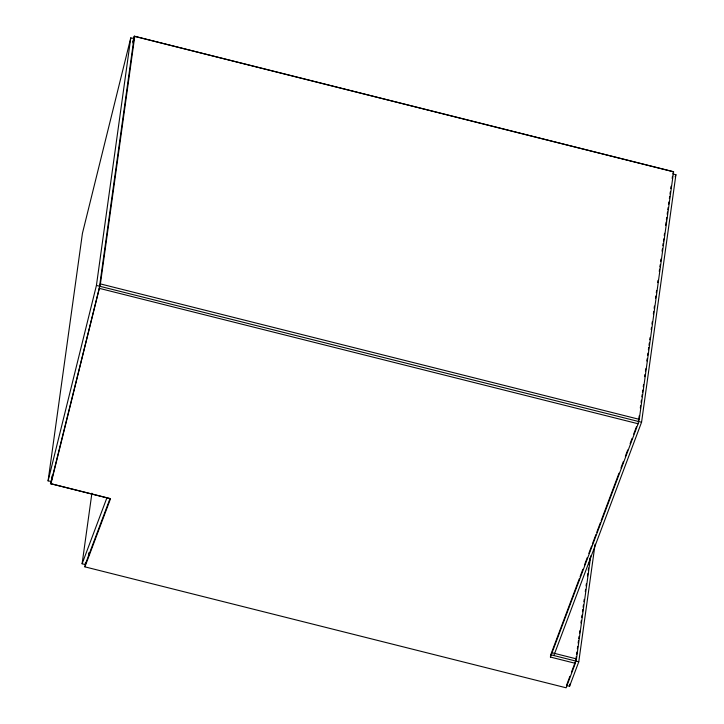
<?xml version="1.0" encoding="UTF-8"?>
<svg xmlns="http://www.w3.org/2000/svg" width="724" height="724" viewBox="0 0 724 724"><rect width="100%" height="100%" fill="white"/><g stroke="black" fill="none" stroke-linecap="round" stroke-linejoin="round"><path stroke-width="1.09" d="M134.745 36.372L100.401 283.908L51.259 481.478L48.092 480.872L82.436 233.336L130.773 37.901L133.94 38.499L134.745 36.372L673.591 171.805L639.247 419.341L638.45 421.468M91.903 493.198L82.111 563.761L85.233 564.548L110.039 498.546L50.463 483.605L50.771 481.36M576.277 656.541L575.336 663.329L566.132 687.8L84.907 566.847L110.51 498.755L50.942 483.777L52.038 475.876M48.092 480.872L96.428 285.428L130.773 37.901M50.942 483.777L99.279 288.333L134.266 36.2L673.112 171.633M84.907 566.847L85.523 562.412M88.428 556.041L88.898 552.674M575.336 663.329L550.421 657.066L550.738 654.758L579.309 578.757M569.906 676.316L566.458 685.501L569.571 686.28L569.879 684.044M576.585 654.306L576.901 652.062M577.363 648.704L577.68 646.46M578.141 643.102L578.458 640.867M578.766 638.622L579.073 636.387M579.544 633.02L579.852 630.785M580.938 622.939L581.254 620.703M581.716 617.346L582.033 615.101M582.494 611.744L582.802 609.499M583.119 607.264L583.426 605.02M583.897 601.662L584.205 599.418M585.291 591.58L585.607 589.345M586.069 585.978L586.377 583.743M587.472 575.897L587.779 573.661M588.25 570.304L588.558 568.059M589.019 564.702L589.336 562.457M589.644 560.222L589.951 557.978M571.435 672.243L576.458 658.894L590.757 555.851M569.571 686.28L578.775 661.808L595.092 544.204M550.421 657.066L638.125 423.766L639.22 415.866M640.315 408.028L640.622 405.784M641.084 402.426L641.401 400.182M641.862 396.824L642.179 394.589M642.487 392.345L642.794 390.1M643.265 386.743L643.573 384.507M644.659 376.661L644.975 374.426M645.437 371.068L645.754 368.824M646.84 360.986L647.147 358.742M647.618 355.384L647.926 353.14M648.396 349.783L648.704 347.547M649.012 345.303L649.328 343.058M649.79 339.701L650.107 337.465M651.193 329.619L651.5 327.384M651.971 324.026L652.279 321.782M653.365 313.945L653.682 311.7M654.143 308.343L654.451 306.098M655.546 298.261L655.854 296.016M656.315 292.659L656.632 290.424M657.718 282.577L658.026 280.342M659.274 271.382L659.582 269.138M659.89 266.903L660.207 264.658M660.668 261.301L660.985 259.056M662.071 251.219L662.379 248.975M662.849 245.617L663.157 243.382M663.465 241.137L663.781 238.902M664.243 235.535L664.56 233.3M665.646 225.454L666.107 222.096M666.424 219.861L666.732 217.616M667.202 214.259L667.51 212.014M667.818 209.779L668.134 207.535M668.596 204.177L668.913 201.933M669.374 198.575L669.682 196.34M669.999 194.095L670.306 191.86M670.777 188.493L671.085 186.258M672.171 178.412L672.487 176.176M553.851 655.546L641.564 422.246L675.908 174.719L672.795 173.932M132.908 41.693L134.266 36.2M132.854 42.897L133.94 38.499M50.463 483.605L51.259 481.478M82.111 563.761L106.926 497.759M673.058 173.226L673.591 171.805M675.112 176.828L675.908 174.719M580.105 576.648L582.883 569.254M584.476 565.037L587.255 557.643M588.838 553.417L591.617 546.032M592.413 543.923L595.979 534.421M596.775 532.312L600.35 522.809M601.137 520.692L619.002 473.188M620.984 467.912L623.364 461.577M625.346 456.301L627.726 449.966M630.115 443.631L632.097 438.355M633.681 434.138L636.459 426.744M96.428 285.428L641.564 422.246M100.401 283.908L639.247 419.341M99.279 288.333L638.125 423.766M551.543 652.632L576.458 658.894M550.738 654.758L578.775 661.808"/></g></svg>
